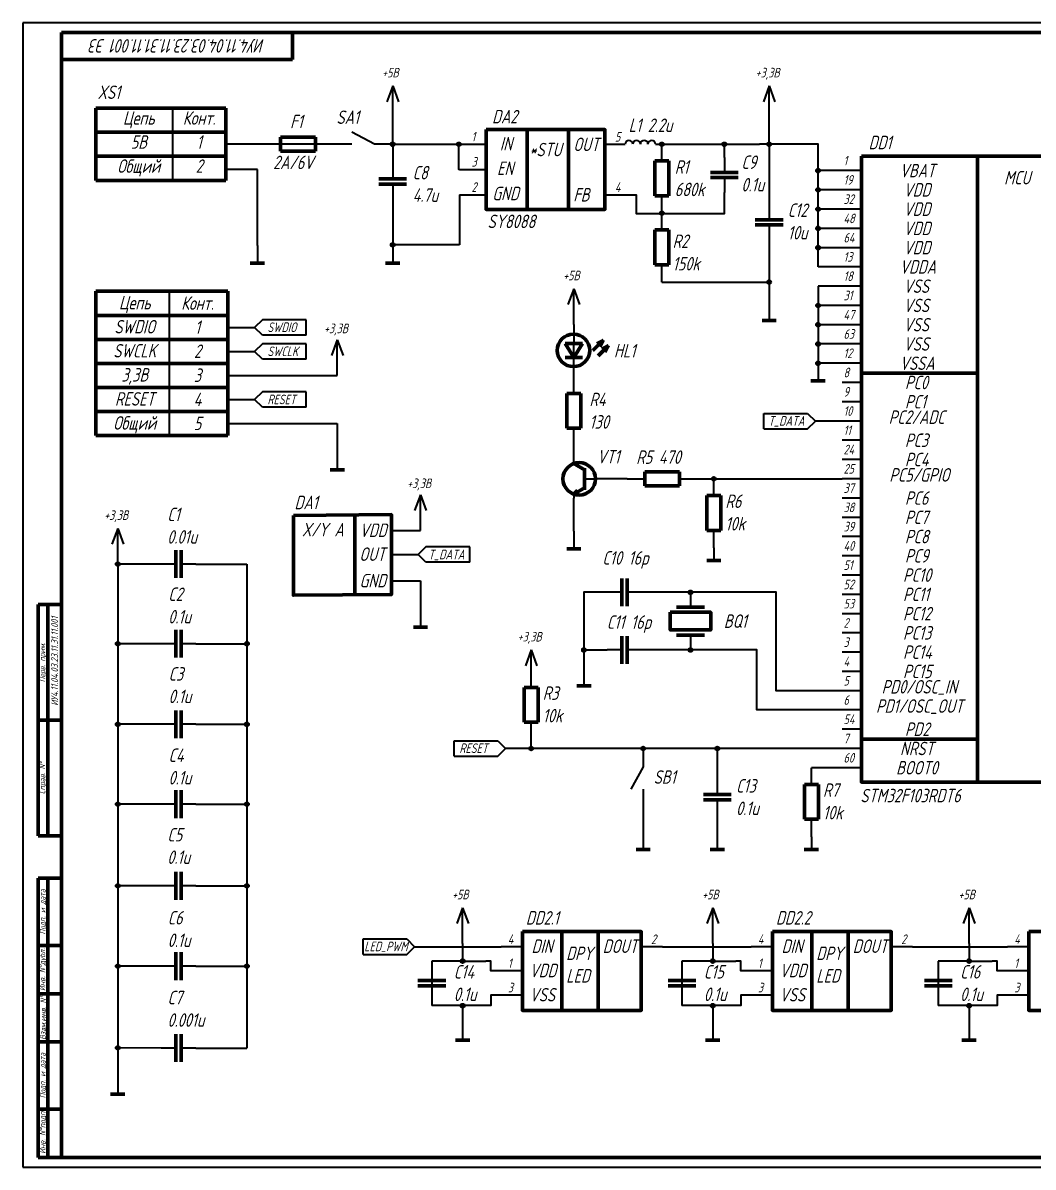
# Model space of a CAD drawing. Header units: millimetres. Extents: x -57 to 784, y 6 to 600.
# Drawn here: x -57 to 468, y 6 to 600 of the extents above; entities that cross this region are included whole.
import ezdxf

# ---------------------------------------------------------------- set-up
doc = ezdxf.new("R2010")
doc.units = ezdxf.units.MM
doc.layers.get('0').update_dxf_attribs({"lineweight": 35})
doc.layers.add('Format', color=7, linetype='Continuous', lineweight=70)
doc.layers.add('Tonk', color=7, linetype='Continuous', lineweight=35)
doc.styles.get("Standard").update_dxf_attribs({"font": '', "width": 0.8, "oblique": 15})
doc.styles.get('Standard').set_extended_font_data('GOST type B')
pattern_1 = [(0, (-50.5334, 0.5446), (0, 6.985), [5.08, -1.905]), (90, (-50.5334, 0.5446), (-6.985, 4e-16), [5.08, -1.905])]

msp = doc.modelspace()

# ---------------------------------------------------------------- hatches: boundary and pattern name
h = msp.add_hatch(color=256)
h.dxf.hatch_style = 1
h.paths.add_polyline_path([(134.17, 536.62), (135.17, 536.62), (136.17, 536.62, 1)])
h.paths.add_polyline_path([(135.17, 536.62), (134.17, 536.62, 0.414214), (135.17, 535.62)])
h.paths.add_polyline_path([(136.17, 536.62), (135.17, 536.62), (135.17, 535.62, 0.414214)])
h = msp.add_hatch(color=256)
h.dxf.hatch_style = 1
h.paths.add_polyline_path([(168.54, 536.62), (169.54, 536.62), (170.54, 536.62, 1)])
h.paths.add_polyline_path([(169.54, 536.62), (168.54, 536.62, 0.414214), (169.54, 535.62)])
h.paths.add_polyline_path([(170.54, 536.62), (169.54, 536.62), (169.54, 535.62, 0.414214)])
h = msp.add_hatch(color=256)
h.dxf.hatch_style = 1
h.paths.add_polyline_path([(273.91, 536.62), (274.91, 536.62), (275.91, 536.62, 1)])
h.paths.add_polyline_path([(274.91, 536.62), (273.91, 536.62, 0.414214), (274.91, 535.62)])
h.paths.add_polyline_path([(275.91, 536.62), (274.91, 536.62), (274.91, 535.62, 0.414214)])
h = msp.add_hatch(color=256)
h.dxf.hatch_style = 1
h.paths.add_polyline_path([(306.33, 536.62), (307.33, 536.62), (308.33, 536.62, 1)])
h.paths.add_polyline_path([(307.33, 536.62), (306.33, 536.62, 0.414214), (307.33, 535.62)])
h.paths.add_polyline_path([(308.33, 536.62), (307.33, 536.62), (307.33, 535.62, 0.414214)])
h = msp.add_hatch(color=256)
h.dxf.hatch_style = 1
h.paths.add_polyline_path([(329.57, 536.62), (330.57, 536.62), (331.57, 536.62, 1)])
h.paths.add_polyline_path([(330.57, 536.62), (329.57, 536.62, 0.414214), (330.57, 535.62)])
h.paths.add_polyline_path([(331.57, 536.62), (330.57, 536.62), (330.57, 535.62, 0.414214)])
h = msp.add_hatch(color=256)
h.dxf.hatch_style = 1
h.paths.add_polyline_path([(354.96, 522.94, 0.414214), (355.96, 521.94), (355.96, 523.94, 0.414214)])
h.paths.add_polyline_path([(356.96, 522.94, 0.414214), (355.96, 523.94), (355.96, 522.94)])
h.paths.add_polyline_path([(355.96, 521.94, 0.414214), (356.96, 522.94), (355.96, 522.94)])
h = msp.add_hatch()
h.set_pattern_fill('ANGLE', color=256)
h.set_pattern_definition([(0, (-209.8256, 14.222), (0, 6.985), [5.08, -1.905]), (90, (-209.8256, 14.222), (-6.985, 4e-16), [5.08, -1.905])])
h.paths.add_polyline_path([(163.19, 521.68, 0.414214), (162.19, 520.68), (163.19, 520.68)])
h.paths.add_polyline_path([(163.19, 521.68), (163.19, 519.68, 0.414214), (164.19, 520.68, 0.414214)])
h.paths.add_polyline_path([(163.19, 520.68), (162.19, 520.68, 0.414214), (163.19, 519.68)])
h = msp.add_hatch()
h.set_pattern_fill('ANGLE', color=256)
h.set_pattern_definition(pattern_1)
h.paths.add_polyline_path([(162.19, 520.68), (164.19, 520.68, 1)])
h.paths.add_polyline_path([(163.19, 520.68), (162.19, 520.68, 0.414214), (163.19, 519.68)])
h.paths.add_polyline_path([(164.19, 520.68), (163.19, 520.68), (163.19, 519.68, 0.414214)])
h = msp.add_hatch()
h.set_pattern_fill('ANGLE', color=256)
h.set_pattern_definition(pattern_1)
h.paths.add_polyline_path([(162.19, 520.68), (164.19, 520.68, 1)])
h.paths.add_polyline_path([(163.19, 520.68), (162.19, 520.68, 0.414214), (163.19, 519.68)])
h.paths.add_polyline_path([(164.19, 520.68), (163.19, 520.68), (163.19, 519.68, 0.414214)])
h = msp.add_hatch(color=256)
h.dxf.hatch_style = 1
h.paths.add_polyline_path([(355.96, 513.94, 0.414214), (354.96, 512.94, 0.414214), (355.96, 511.94)])
h.paths.add_polyline_path([(355.96, 513.94), (355.96, 512.94), (356.96, 512.94, 0.414214)])
h.paths.add_polyline_path([(356.96, 512.94), (355.96, 512.94), (355.96, 511.94, 0.414214)])
h = msp.add_hatch()
h.set_pattern_fill('ANGLE', color=256)
h.set_pattern_definition(pattern_1)
h.paths.add_polyline_path([(322.48, 508, 0.414214), (321.48, 507), (322.48, 507)])
h.paths.add_polyline_path([(322.48, 508), (322.48, 506, 0.414214), (323.48, 507, 0.414214)])
h.paths.add_polyline_path([(322.48, 507), (321.48, 507, 0.414214), (322.48, 506)])
h = msp.add_hatch()
h.set_pattern_fill('ANGLE', color=256)
h.set_pattern_definition(pattern_1)
h.paths.add_polyline_path([(322.48, 508, 0.414214), (321.48, 507), (322.48, 507)])
h.paths.add_polyline_path([(322.48, 508), (322.48, 506, 0.414214), (323.48, 507, 0.414214)])
h.paths.add_polyline_path([(322.48, 507), (321.48, 507, 0.414214), (322.48, 506)])
h = msp.add_hatch(color=256)
h.dxf.hatch_style = 1
h.paths.add_polyline_path([(273.92, 500.85), (274.92, 500.85), (275.92, 500.85, 1)])
h.paths.add_polyline_path([(274.92, 500.85), (273.92, 500.85, 0.414214), (274.92, 499.85)])
h.paths.add_polyline_path([(275.92, 500.85), (274.92, 500.85), (274.92, 499.85, 0.414214)])
h = msp.add_hatch(color=256)
h.dxf.hatch_style = 1
h.paths.add_polyline_path([(355.96, 503.94, 0.414214), (354.96, 502.94, 0.414214), (355.96, 501.94)])
h.paths.add_polyline_path([(355.96, 503.94), (355.96, 502.94), (356.96, 502.94, 0.414214)])
h.paths.add_polyline_path([(356.96, 502.94), (355.96, 502.94), (355.96, 501.94, 0.414214)])
h = msp.add_hatch(color=256)
h.dxf.hatch_style = 1
h.paths.add_polyline_path([(355.96, 493.94, 0.414214), (354.96, 492.94, 0.414214), (355.96, 491.94)])
h.paths.add_polyline_path([(355.96, 493.94), (355.96, 492.94), (356.96, 492.94, 0.414214)])
h.paths.add_polyline_path([(356.96, 492.94), (355.96, 492.94), (355.96, 491.94, 0.414214)])
h = msp.add_hatch(color=256)
h.dxf.hatch_style = 1
h.paths.add_polyline_path([(134.17, 484.39), (135.17, 484.39), (136.17, 484.39, 1)])
h.paths.add_polyline_path([(135.17, 484.39), (134.17, 484.39, 0.414214), (135.17, 483.39)])
h.paths.add_polyline_path([(136.17, 484.39), (135.17, 484.39), (135.17, 483.39, 0.414214)])
h = msp.add_hatch(color=256)
h.dxf.hatch_style = 1
h.paths.add_polyline_path([(355.96, 483.94, 0.414214), (354.96, 482.94, 0.414214), (355.96, 481.94)])
h.paths.add_polyline_path([(355.96, 483.94), (355.96, 482.94), (356.96, 482.94, 0.414214)])
h.paths.add_polyline_path([(356.96, 482.94), (355.96, 482.94), (355.96, 481.94, 0.414214)])
h = msp.add_hatch(color=256)
h.dxf.hatch_style = 1
h.paths.add_polyline_path([(329.57, 465.07), (330.57, 465.07), (331.57, 465.07, 1)])
h.paths.add_polyline_path([(330.57, 465.07), (329.57, 465.07, 0.414214), (330.57, 464.07)])
h.paths.add_polyline_path([(331.57, 465.07), (330.57, 465.07), (330.57, 464.07, 0.414214)])
h = msp.add_hatch(color=256)
h.dxf.hatch_style = 1
h.paths.add_polyline_path([(355.96, 453.94, 0.414214), (354.96, 452.94, 0.414214), (355.96, 451.94)])
h.paths.add_polyline_path([(355.96, 453.94), (355.96, 452.94), (356.96, 452.94, 0.414214)])
h.paths.add_polyline_path([(356.96, 452.94), (355.96, 452.94), (355.96, 451.94, 0.414214)])
h = msp.add_hatch(color=256)
h.dxf.hatch_style = 1
h.paths.add_polyline_path([(355.96, 443.94, 0.414214), (354.96, 442.94, 0.414214), (355.96, 441.94)])
h.paths.add_polyline_path([(355.96, 443.94), (355.96, 442.94), (356.96, 442.94, 0.414214)])
h.paths.add_polyline_path([(356.96, 442.94), (355.96, 442.94), (355.96, 441.94, 0.414214)])
h = msp.add_hatch(color=256)
h.dxf.hatch_style = 1
h.paths.add_polyline_path([(355.96, 433.94, 0.414214), (354.96, 432.94, 0.414214), (355.96, 431.94)])
h.paths.add_polyline_path([(355.96, 433.94), (355.96, 432.94), (356.96, 432.94, 0.414214)])
h.paths.add_polyline_path([(356.96, 432.94), (355.96, 432.94), (355.96, 431.94, 0.414214)])
h = msp.add_hatch(color=256)
h.dxf.hatch_style = 1
h.paths.add_polyline_path([(355.96, 423.94, 0.414214), (354.96, 422.94, 0.414214), (355.96, 421.94)])
h.paths.add_polyline_path([(355.96, 423.94), (355.96, 422.94), (356.96, 422.94, 0.414214)])
h.paths.add_polyline_path([(356.96, 422.94), (355.96, 422.94), (355.96, 421.94, 0.414214)])
h = msp.add_hatch(color=256)
h.dxf.hatch_style = 1
h.paths.add_polyline_path([(300.82, 362.94), (301.82, 362.94), (302.82, 362.94, 1)])
h.paths.add_polyline_path([(301.82, 362.94), (300.82, 362.94, 0.414214), (301.82, 361.94)])
h.paths.add_polyline_path([(302.82, 362.94), (301.82, 362.94), (301.82, 361.94, 0.414214)])
h = msp.add_hatch(color=256)
h.dxf.hatch_style = 1
h.paths.add_polyline_path([(-6.52, 318.7, 0.414214), (-7.52, 319.7, 0.414214), (-8.52, 318.7)])
h.paths.add_polyline_path([(-6.52, 318.7), (-7.52, 318.7), (-7.52, 317.7, 0.414214)])
h.paths.add_polyline_path([(-7.52, 317.7), (-7.52, 318.7), (-8.52, 318.7, 0.414214)])
h = msp.add_hatch()
h.set_pattern_fill('ANGLE', color=256)
h.set_pattern_definition([(0, (31.8485, -201.041), (0, 6.985), [5.08, -1.905]), (90, (31.8485, -201.041), (-6.985, 4e-16), [5.08, -1.905])])
h.paths.add_polyline_path([(244.57, 319.09), (246.57, 319.09, 1)])
h.paths.add_polyline_path([(245.57, 319.09), (244.57, 319.09, 0.414214), (245.57, 318.09)])
h.paths.add_polyline_path([(246.57, 319.09), (245.57, 319.09), (245.57, 318.09, 0.414214)])
h = msp.add_hatch(color=256)
h.dxf.hatch_style = 1
h.paths.add_polyline_path([(288.76, 304.03), (289.76, 304.03), (290.76, 304.03, 1)])
h.paths.add_polyline_path([(289.76, 304.03), (288.76, 304.03, 0.414214), (289.76, 303.03)])
h.paths.add_polyline_path([(290.76, 304.03), (289.76, 304.03), (289.76, 303.03, 0.414214)])
h = msp.add_hatch(color=256)
h.dxf.hatch_style = 1
h.paths.add_polyline_path([(-6.52, 277.34, 0.414214), (-7.52, 278.34, 0.414214), (-8.52, 277.34)])
h.paths.add_polyline_path([(-6.52, 277.34), (-7.52, 277.34), (-7.52, 276.34, 0.414214)])
h.paths.add_polyline_path([(-7.52, 276.34), (-7.52, 277.34), (-8.52, 277.34, 0.414214)])
h = msp.add_hatch(color=256)
h.dxf.hatch_style = 1
h.paths.add_polyline_path([(60.53, 277.34, 0.414214), (59.53, 278.34, 0.414214), (58.53, 277.34)])
h.paths.add_polyline_path([(60.53, 277.34), (59.53, 277.34), (59.53, 276.34, 0.414214)])
h.paths.add_polyline_path([(59.53, 276.34), (59.53, 277.34), (58.53, 277.34, 0.414214)])
h = msp.add_hatch(color=256)
h.dxf.hatch_style = 1
h.paths.add_polyline_path([(233.45, 274.1), (234.45, 274.1), (235.45, 274.1, 1)])
h.paths.add_polyline_path([(234.45, 274.1), (233.45, 274.1, 0.414214), (234.45, 273.1)])
h.paths.add_polyline_path([(235.45, 274.1), (234.45, 274.1), (234.45, 273.1, 0.414214)])
h = msp.add_hatch(color=256)
h.dxf.hatch_style = 1
h.paths.add_polyline_path([(288.76, 274.1), (289.76, 274.1), (290.76, 274.1, 1)])
h.paths.add_polyline_path([(289.76, 274.1), (288.76, 274.1, 0.414214), (289.76, 273.1)])
h.paths.add_polyline_path([(290.76, 274.1), (289.76, 274.1), (289.76, 273.1, 0.414214)])
h = msp.add_hatch()
h.set_pattern_fill('ANGLE', color=256)
h.set_pattern_definition([(0, (-68.484, -241.0816), (0, 6.985), [5.08, -1.905]), (90, (-68.484, -241.0816), (-6.985, 4e-16), [5.08, -1.905])])
h.paths.add_polyline_path([(304.53, 266.37, 0.414214), (303.53, 265.37), (304.53, 265.37)])
h.paths.add_polyline_path([(304.53, 266.37), (304.53, 264.37, 0.414214), (305.53, 265.37, 0.414214)])
h.paths.add_polyline_path([(304.53, 265.37), (303.53, 265.37, 0.414214), (304.53, 264.37)])
h = msp.add_hatch(color=256)
h.dxf.hatch_style = 1
h.paths.add_polyline_path([(-6.52, 235.51, 0.414214), (-7.52, 236.51, 0.414214), (-8.52, 235.51)])
h.paths.add_polyline_path([(-6.52, 235.51), (-7.52, 235.51), (-7.52, 234.51, 0.414214)])
h.paths.add_polyline_path([(-7.52, 234.51), (-7.52, 235.51), (-8.52, 235.51, 0.414214)])
h = msp.add_hatch(color=256)
h.dxf.hatch_style = 1
h.paths.add_polyline_path([(60.53, 235.51, 0.414214), (59.53, 236.51, 0.414214), (58.53, 235.51)])
h.paths.add_polyline_path([(60.53, 235.51), (59.53, 235.51), (59.53, 234.51, 0.414214)])
h.paths.add_polyline_path([(59.53, 234.51), (59.53, 235.51), (58.53, 235.51, 0.414214)])
h = msp.add_hatch(color=256)
h.dxf.hatch_style = 1
h.paths.add_polyline_path([(206.04, 222.94), (207.04, 222.94), (208.04, 222.94, 1)])
h.paths.add_polyline_path([(207.04, 222.94), (206.04, 222.94, 0.414214), (207.04, 221.94)])
h.paths.add_polyline_path([(208.04, 222.94), (207.04, 222.94), (207.04, 221.94, 0.414214)])
h = msp.add_hatch(color=256)
h.dxf.hatch_style = 1
h.paths.add_polyline_path([(264.19, 222.94), (265.19, 222.94), (266.19, 222.94, 1)])
h.paths.add_polyline_path([(265.19, 222.94), (264.19, 222.94, 0.414214), (265.19, 221.94)])
h.paths.add_polyline_path([(266.19, 222.94), (265.19, 222.94), (265.19, 221.94, 0.414214)])
h = msp.add_hatch(color=256)
h.dxf.hatch_style = 1
h.paths.add_polyline_path([(302.67, 222.94), (303.67, 222.94), (304.67, 222.94, 1)])
h.paths.add_polyline_path([(303.67, 222.94), (302.67, 222.94, 0.414214), (303.67, 221.94)])
h.paths.add_polyline_path([(304.67, 222.94), (303.67, 222.94), (303.67, 221.94, 0.414214)])
h = msp.add_hatch(color=256)
h.dxf.hatch_style = 1
h.paths.add_polyline_path([(-6.52, 194.06, 0.414214), (-7.52, 195.06, 0.414214), (-8.52, 194.06)])
h.paths.add_polyline_path([(-6.52, 194.06), (-7.52, 194.06), (-7.52, 193.06, 0.414214)])
h.paths.add_polyline_path([(-7.52, 193.06), (-7.52, 194.06), (-8.52, 194.06, 0.414214)])
h = msp.add_hatch(color=256)
h.dxf.hatch_style = 1
h.paths.add_polyline_path([(60.53, 194.06, 0.414214), (59.53, 195.06, 0.414214), (58.53, 194.06)])
h.paths.add_polyline_path([(60.53, 194.06), (59.53, 194.06), (59.53, 193.06, 0.414214)])
h.paths.add_polyline_path([(59.53, 193.06), (59.53, 194.06), (58.53, 194.06, 0.414214)])
h = msp.add_hatch(color=256)
h.dxf.hatch_style = 1
h.paths.add_polyline_path([(-6.52, 151.63, 0.414214), (-7.52, 152.63, 0.414214), (-8.52, 151.63)])
h.paths.add_polyline_path([(-6.52, 151.63), (-7.52, 151.63), (-7.52, 150.63, 0.414214)])
h.paths.add_polyline_path([(-7.52, 150.63), (-7.52, 151.63), (-8.52, 151.63, 0.414214)])
h = msp.add_hatch(color=256)
h.dxf.hatch_style = 1
h.paths.add_polyline_path([(60.53, 151.63, 0.414214), (59.53, 152.63, 0.414214), (58.53, 151.63)])
h.paths.add_polyline_path([(60.53, 151.63), (59.53, 151.63), (59.53, 150.63, 0.414214)])
h.paths.add_polyline_path([(59.53, 150.63), (59.53, 151.63), (58.53, 151.63, 0.414214)])
h = msp.add_hatch(color=256)
h.dxf.hatch_style = 1
h.paths.add_polyline_path([(170.49, 112.59), (171.49, 112.59), (172.49, 112.59, 1)])
h.paths.add_polyline_path([(171.49, 112.59), (170.49, 112.59, 0.414214), (171.49, 111.59)])
h.paths.add_polyline_path([(172.49, 112.59), (171.49, 112.59), (171.49, 111.59, 0.414214)])
h = msp.add_hatch(color=256)
h.dxf.hatch_style = 1
h.paths.add_polyline_path([(300.28, 112.59), (301.28, 112.59), (302.28, 112.59, 1)])
h.paths.add_polyline_path([(301.28, 112.59), (300.28, 112.59, 0.414214), (301.28, 111.59)])
h.paths.add_polyline_path([(302.28, 112.59), (301.28, 112.59), (301.28, 111.59, 0.414214)])
h = msp.add_hatch(color=256)
h.dxf.hatch_style = 1
h.paths.add_polyline_path([(433.33, 112.59), (434.33, 112.59), (435.33, 112.59, 1)])
h.paths.add_polyline_path([(434.33, 112.59), (433.33, 112.59, 0.414214), (434.33, 111.59)])
h.paths.add_polyline_path([(435.33, 112.59), (434.33, 112.59), (434.33, 111.59, 0.414214)])
h = msp.add_hatch(color=256)
h.dxf.hatch_style = 1
h.paths.add_polyline_path([(-6.52, 109.93, 0.414214), (-7.52, 110.93, 0.414214), (-8.52, 109.93)])
h.paths.add_polyline_path([(-6.52, 109.93), (-7.52, 109.93), (-7.52, 108.93, 0.414214)])
h.paths.add_polyline_path([(-7.52, 108.93), (-7.52, 109.93), (-8.52, 109.93, 0.414214)])
h = msp.add_hatch(color=256)
h.dxf.hatch_style = 1
h.paths.add_polyline_path([(60.53, 109.93, 0.414214), (59.53, 110.93, 0.414214), (58.53, 109.93)])
h.paths.add_polyline_path([(60.53, 109.93), (59.53, 109.93), (59.53, 108.93, 0.414214)])
h.paths.add_polyline_path([(59.53, 108.93), (59.53, 109.93), (58.53, 109.93, 0.414214)])
h = msp.add_hatch(color=256)
h.dxf.hatch_style = 1
h.paths.add_polyline_path([(170.49, 89.46), (171.49, 89.46), (172.49, 89.46, 1)])
h.paths.add_polyline_path([(171.49, 89.46), (170.49, 89.46, 0.414214), (171.49, 88.46)])
h.paths.add_polyline_path([(172.49, 89.46), (171.49, 89.46), (171.49, 88.46, 0.414214)])
h = msp.add_hatch(color=256)
h.dxf.hatch_style = 1
h.paths.add_polyline_path([(300.28, 89.46), (301.28, 89.46), (302.28, 89.46, 1)])
h.paths.add_polyline_path([(301.28, 89.46), (300.28, 89.46, 0.414214), (301.28, 88.46)])
h.paths.add_polyline_path([(302.28, 89.46), (301.28, 89.46), (301.28, 88.46, 0.414214)])
h = msp.add_hatch(color=256)
h.dxf.hatch_style = 1
h.paths.add_polyline_path([(433.33, 89.46), (434.33, 89.46), (435.33, 89.46, 1)])
h.paths.add_polyline_path([(434.33, 89.46), (433.33, 89.46, 0.414214), (434.33, 88.46)])
h.paths.add_polyline_path([(435.33, 89.46), (434.33, 89.46), (434.33, 88.46, 0.414214)])
h = msp.add_hatch(color=256)
h.dxf.hatch_style = 1
h.paths.add_polyline_path([(-6.52, 67.53, 0.414214), (-7.52, 68.53, 0.414214), (-8.52, 67.53)])
h.paths.add_polyline_path([(-6.52, 67.53), (-7.52, 67.53), (-7.52, 66.53, 0.414214)])
h.paths.add_polyline_path([(-7.52, 66.53), (-7.52, 67.53), (-8.52, 67.53, 0.414214)])

# ---------------------------------------------------------------- linework, layer by layer
for p, q in [((135.17, 566.92), (132.17, 558.71)), ((135.17, 536.62), (135.17, 566.92)), ((135.17, 566.92), (138.17, 558.71)), ((330.57, 566.92), (327.57, 558.71)), ((330.57, 536.62), (330.57, 566.92)), ((330.57, 566.92), (333.57, 558.71)), ((20.91, 555.35), (20.91, 517.89)), ((125.66, 536.62), (114.04, 542.96)), ((114.04, 536.62), (48.54, 536.62)), ((135.17, 536.62), (125.66, 536.62)), ((135.17, 536.62), (183.63, 536.62)), ((135.17, 536.62), (135.17, 518.62)), ((245.34, 536.62), (255.82, 536.62)), ((330.57, 536.62), (330.57, 497.48)), ((307.33, 529.73), (307.33, 522.05)), ((64.93, 523.56), (48.54, 523.56)), ((64.93, 484.15), (64.93, 523.56)), ((169.85, 523.54), (183.63, 523.54)), ((355.96, 472.94), (355.96, 522.94)), ((378.44, 522.94), (355.96, 522.94)), ((378.44, 522.94), (368.44, 522.94)), ((307.33, 519.34), (307.33, 511.66)), ((135.17, 515.91), (135.17, 508.24)), ((378.44, 512.94), (355.96, 512.94)), ((378.44, 512.94), (368.44, 512.94)), ((135.17, 508.24), (135.17, 484.15)), ((169.85, 510.45), (183.63, 510.45)), ((245.34, 510.45), (257.56, 510.45)), ((378.44, 502.94), (355.96, 502.94)), ((378.44, 502.94), (368.44, 502.94)), ((330.57, 494.77), (330.57, 487.09)), ((330.57, 487.09), (330.57, 454.32)), ((378.44, 492.94), (355.96, 492.94)), ((378.44, 492.94), (368.44, 492.94)), ((378.44, 482.94), (355.96, 482.94)), ((378.44, 482.94), (368.44, 482.94)), ((378.44, 472.94), (355.96, 472.94)), ((378.44, 472.94), (368.44, 472.94)), ((19.16, 460.29), (19.16, 385.36)), ((229.17, 461.62), (226.17, 453.42)), ((229.17, 443.08), (229.17, 461.62)), ((229.17, 461.62), (232.16, 453.42)), ((378.44, 462.94), (355.96, 462.94)), ((378.44, 462.94), (368.44, 462.94)), ((378.44, 452.94), (355.96, 452.94)), ((378.44, 452.94), (368.44, 452.94)), ((67.53, 445.56), (63.53, 441.56)), ((90.26, 445.56), (67.53, 445.56)), ((90.26, 437.56), (90.26, 445.56)), ((49.65, 441.56), (63.53, 441.56)), ((67.53, 437.56), (63.53, 441.56)), ((229.17, 443.08), (229.17, 433.15)), ((378.44, 442.94), (355.96, 442.94)), ((378.44, 442.94), (368.44, 442.94)), ((90.26, 437.56), (67.53, 437.56)), ((106.44, 435.12), (103.44, 426.91)), ((106.44, 416.58), (106.44, 435.12)), ((106.44, 435.12), (109.44, 426.91)), ((49.65, 429.07), (63.53, 429.07)), ((67.53, 433.07), (63.53, 429.07)), ((67.53, 425.07), (63.53, 429.07)), ((90.26, 433.07), (67.53, 433.07)), ((90.26, 425.07), (90.26, 433.07)), ((229.17, 425.92), (229.17, 433.15)), ((378.44, 432.94), (355.96, 432.94)), ((378.44, 432.94), (368.44, 432.94)), ((90.26, 425.07), (67.53, 425.07)), ((229.17, 415.98), (229.17, 425.92)), ((378.44, 422.94), (355.96, 422.94)), ((378.44, 422.94), (368.44, 422.94)), ((49.65, 416.58), (106.44, 416.58)), ((378.44, 412.94), (368.44, 412.94)), ((49.65, 404.09), (63.53, 404.09)), ((67.53, 408.09), (63.53, 404.09)), ((67.53, 400.09), (63.53, 404.09)), ((90.26, 408.09), (67.53, 408.09)), ((90.26, 400.09), (90.26, 408.09)), ((90.26, 400.09), (67.53, 400.09)), ((378.44, 402.94), (368.44, 402.94)), ((327.83, 388.94), (327.83, 396.94)), ((327.83, 396.94), (350.56, 396.94)), ((350.56, 396.94), (354.56, 392.94)), ((350.56, 388.94), (354.56, 392.94)), ((368.44, 392.94), (354.56, 392.94)), ((378.44, 392.94), (368.44, 392.94)), ((49.65, 391.6), (106.44, 391.6)), ((327.83, 388.94), (350.56, 388.94)), ((229.17, 370.89), (229.17, 380.21)), ((378.44, 382.94), (368.44, 382.94)), ((378.44, 372.94), (368.44, 372.94)), ((234.8, 362.94), (240.42, 362.94)), ((256.93, 362.94), (240.42, 362.94)), ((378.44, 362.94), (368.44, 362.94)), ((149.58, 354.7), (146.58, 346.49)), ((149.58, 336.16), (149.58, 354.7)), ((149.58, 354.7), (152.57, 346.49)), ((229.17, 354.98), (229.17, 352.93)), ((229.17, 335.7), (229.17, 352.93)), ((378.44, 352.94), (368.44, 352.94)), ((378.44, 342.94), (368.44, 342.94)), ((-7.52, 337.24), (-10.52, 329.03)), ((-7.52, 318.7), (-7.52, 337.24)), ((-7.52, 337.24), (-4.53, 329.03)), ((134.55, 336.16), (149.58, 336.16)), ((378.44, 332.94), (368.44, 332.94)), ((152.43, 327.6), (148.43, 323.6)), ((175.16, 327.6), (152.43, 327.6)), ((175.16, 319.6), (175.16, 327.6)), ((134.55, 323.6), (148.43, 323.6)), ((152.43, 319.6), (148.43, 323.6)), ((378.44, 322.94), (368.44, 322.94)), ((14.99, 318.7), (-7.52, 318.7)), ((-7.52, 318.7), (-7.52, 67.53)), ((22.67, 318.7), (14.99, 318.7)), ((33.06, 318.7), (25.38, 318.7)), ((33.06, 318.7), (59.53, 318.7)), ((59.53, 318.7), (59.53, 67.47)), ((175.16, 319.6), (152.43, 319.6)), ((134.55, 310.06), (149.58, 310.06)), ((378.44, 312.94), (368.44, 312.94)), ((254.16, 304.03), (246.48, 304.03)), ((264.55, 304.03), (256.87, 304.03)), ((289.76, 304.03), (289.76, 296.35)), ((378.44, 302.94), (368.44, 302.94)), ((378.44, 292.94), (368.44, 292.94)), ((289.76, 281.78), (289.76, 274.1)), ((378.44, 282.94), (368.44, 282.94)), ((14.99, 277.34), (-7.52, 277.34)), ((22.67, 277.34), (14.99, 277.34)), ((33.06, 277.34), (25.38, 277.34)), ((33.06, 277.34), (59.53, 277.34)), ((207.04, 274.12), (204.04, 265.92)), ((207.04, 258.98), (207.04, 274.12)), ((207.04, 274.12), (210.03, 265.92)), ((254.16, 274.1), (246.48, 274.1)), ((264.55, 274.1), (256.87, 274.1)), ((378.44, 272.94), (368.44, 272.94)), ((378.44, 262.94), (368.44, 262.94)), ((378.44, 252.94), (368.44, 252.94)), ((378.44, 242.94), (368.44, 242.94)), ((14.99, 235.51), (-7.52, 235.51)), ((22.67, 235.51), (14.99, 235.51)), ((33.06, 235.51), (25.38, 235.51)), ((33.06, 235.51), (59.53, 235.51)), ((378.44, 232.94), (368.44, 232.94)), ((167.08, 218.94), (167.08, 226.94)), ((167.08, 226.94), (189.81, 226.94)), ((189.81, 226.94), (193.81, 222.94)), ((189.81, 218.94), (193.81, 222.94)), ((349.8, 222.94), (193.81, 222.94)), ((265.19, 222.94), (265.19, 213.44)), ((303.67, 222.94), (303.67, 206.69)), ((368.44, 222.94), (349.8, 222.94)), ((378.44, 222.94), (368.44, 222.94)), ((167.08, 218.94), (189.81, 218.94)), ((265.19, 213.44), (258.85, 201.82)), ((368.44, 212.94), (352.49, 212.97)), ((378.44, 212.94), (368.44, 212.94)), ((303.67, 206.69), (303.67, 199.01)), ((265.19, 201.82), (265.19, 187.78)), ((303.67, 196.3), (303.67, 188.63)), ((14.99, 194.06), (-7.52, 194.06)), ((22.67, 194.06), (14.99, 194.06)), ((33.06, 194.06), (25.38, 194.06)), ((33.06, 194.06), (59.53, 194.06)), ((303.67, 188.63), (303.67, 177.17)), ((14.99, 151.63), (-7.52, 151.63)), ((22.67, 151.63), (14.99, 151.63)), ((33.06, 151.63), (25.38, 151.63)), ((33.06, 151.63), (59.53, 151.63)), ((171.49, 140.27), (168.49, 132.06)), ((171.49, 121.73), (171.49, 140.27)), ((171.49, 140.27), (174.48, 132.06)), ((301.28, 140.27), (298.28, 132.06)), ((301.28, 121.73), (301.28, 140.27)), ((301.28, 140.27), (304.28, 132.06)), ((434.33, 140.27), (431.33, 132.06)), ((434.33, 121.73), (434.33, 140.27)), ((434.33, 140.27), (437.33, 132.06)), ((119.81, 116.06), (119.81, 124.06)), ((119.81, 124.06), (142.54, 124.06)), ((142.54, 124.06), (146.54, 120.06)), ((142.54, 116.06), (146.54, 120.06)), ((146.54, 120.06), (191.47, 120.06)), ((202.47, 120.06), (191.47, 120.06)), ((275.15, 120.06), (264.15, 120.06)), ((332.27, 120.06), (321.26, 120.06)), ((404.95, 120.06), (393.94, 120.06)), ((465.31, 120.06), (454.31, 120.06)), ((119.81, 116.06), (142.54, 116.06)), ((14.99, 109.93), (-7.52, 109.93)), ((22.67, 109.93), (14.99, 109.93)), ((33.06, 109.93), (25.38, 109.93)), ((33.06, 109.93), (59.53, 109.93)), ((155.54, 112.59), (155.54, 102.52)), ((202.47, 107.47), (191.47, 107.47)), ((285.34, 112.59), (285.34, 102.52)), ((332.27, 107.47), (321.26, 107.47)), ((418.38, 112.59), (418.38, 102.52)), ((465.31, 107.47), (454.31, 107.47)), ((155.54, 99.81), (155.54, 89.46)), ((285.34, 99.81), (285.34, 89.46)), ((418.38, 99.81), (418.38, 89.46)), ((202.47, 94.87), (191.47, 94.87)), ((332.27, 94.87), (321.26, 94.87)), ((465.31, 94.87), (454.31, 94.87)), ((-7.52, 67.53), (-7.56, 52.71)), ((22.67, 67.47), (14.99, 67.47)), ((33.06, 67.47), (25.38, 67.47)), ((33.06, 67.47), (59.53, 67.47))]:
    msp.add_line(p, q)
at = {"lineweight": 70}
for p, q in [((-18.86, 555.35), (48.54, 555.35)), ((-18.86, 555.35), (-18.86, 517.89)), ((48.54, 555.35), (48.54, 517.89)), ((-18.86, 542.87), (48.54, 542.87)), ((-18.86, 530.38), (48.54, 530.38)), ((-18.86, 517.89), (48.54, 517.89)), ((61.26, 474.98), (68.6, 474.98)), ((131.5, 474.98), (138.84, 474.98)), ((49.65, 460.29), (-18.86, 460.29)), ((-18.86, 460.29), (-18.86, 385.36)), ((49.65, 460.29), (49.65, 385.36)), ((49.65, 447.8), (-18.86, 447.8)), ((326.9, 445.15), (334.24, 445.15)), ((49.65, 435.31), (-18.86, 435.31)), ((49.65, 422.82), (-18.86, 422.82)), ((49.65, 422.82), (-18.86, 422.82)), ((49.65, 410.34), (-18.86, 410.34)), ((49.65, 410.34), (-18.86, 410.34)), ((352.29, 413.77), (359.63, 413.77)), ((49.65, 397.85), (-18.86, 397.85)), ((49.65, 385.36), (-18.86, 385.36)), ((110.11, 367.54), (102.77, 367.54)), ((225.5, 326.52), (232.85, 326.52)), ((298.16, 320.52), (305.5, 320.52)), ((153.25, 286), (145.91, 286)), ((230.77, 255.41), (238.12, 255.41)), ((261.51, 170.54), (268.86, 170.54)), ((300, 170.53), (307.34, 170.53)), ((348.83, 170.53), (356.17, 170.53)), ((167.81, 71.5), (175.16, 71.5)), ((297.61, 71.5), (304.95, 71.5)), ((430.66, 71.5), (438, 71.5)), ((-11.23, 43.53), (-3.89, 43.53))]:
    msp.add_line(p, q, dxfattribs=at)
at = {"lineweight": 35}
for p, q in [((274.92, 527.95), (274.91, 536.62)), ((274.92, 500.85), (274.92, 509.88)), ((274.93, 492.18), (274.92, 500.85)), ((64.93, 484.15), (64.93, 474.98)), ((135.17, 484.15), (135.17, 474.98)), ((274.93, 465.07), (274.93, 474.11)), ((355.96, 462.94), (355.96, 413.77)), ((330.57, 454.32), (330.57, 445.15)), ((229.17, 407.31), (229.17, 415.98)), ((106.44, 391.6), (106.44, 367.54)), ((229.17, 380.21), (229.17, 389.24)), ((256.93, 362.94), (265.97, 362.94)), ((284.03, 362.94), (368.44, 362.94)), ((301.83, 354.27), (301.82, 362.94)), ((229.17, 335.7), (229.17, 326.52)), ((301.83, 327.17), (301.83, 336.2)), ((301.83, 327.17), (301.83, 320.52)), ((149.58, 310.06), (149.58, 286)), ((207.04, 254.64), (207.03, 263.31)), ((234.45, 262.05), (234.45, 255.41)), ((207.04, 222.94), (207.04, 236.57)), ((352.5, 204.27), (352.49, 212.94)), ((352.5, 177.17), (352.5, 186.2)), ((265.19, 177.18), (265.19, 170.54)), ((303.67, 177.17), (303.67, 170.53)), ((352.5, 177.17), (352.5, 170.53)), ((171.49, 80.68), (171.49, 71.5)), ((301.28, 80.68), (301.28, 71.5)), ((434.33, 80.68), (434.33, 71.5)), ((-7.56, 52.71), (-7.56, 43.53))]:
    msp.add_line(p, q, dxfattribs=at)
for points in [[(171.49, 121.73), (171.49, 112.59), (183.52, 112.59)], [(301.28, 121.73), (301.28, 112.59), (313.32, 112.59)], [(434.33, 121.73), (434.33, 112.59), (446.36, 112.59)], [(183.52, 89.46), (171.49, 89.46), (171.49, 71.89)], [(313.32, 89.46), (301.28, 89.46), (301.28, 71.89)], [(446.36, 89.46), (434.33, 89.46), (434.33, 71.89)]]:
    msp.add_lwpolyline(points)
for centre in [(135.17, 536.62), (169.54, 536.62), (274.91, 536.62), (307.33, 536.62), (330.57, 536.62), (355.96, 522.94), (355.96, 512.94), (274.92, 500.85), (355.96, 502.94), (355.96, 492.94), (135.17, 484.39), (355.96, 482.94), (330.57, 465.07), (355.96, 452.94), (355.96, 442.94), (355.96, 432.94), (355.96, 422.94), (301.82, 362.94), (-7.52, 318.7), (289.76, 304.03), (-7.52, 277.34), (59.53, 277.34), (234.45, 274.1), (289.76, 274.1), (-7.52, 235.51), (59.53, 235.51), (207.04, 222.94), (265.19, 222.94), (303.67, 222.94), (-7.52, 194.06), (59.53, 194.06), (-7.52, 151.63), (59.53, 151.63), (171.49, 112.59), (301.28, 112.59), (434.33, 112.59), (-7.52, 109.93), (59.53, 109.93), (171.49, 89.46), (301.28, 89.46), (434.33, 89.46), (-7.52, 67.53)]:
    msp.add_circle(centre, 1)
at = {"layer": 'Format', "lineweight": 35}
for p, q in [((784.23, 599.64), (-56.77, 599.64)), ((-56.77, 599.64), (-56.77, 5.64)), ((-56.77, 5.64), (784.23, 5.64))]:
    msp.add_line(p, q, dxfattribs=at)
at = {"layer": 'Format'}
for p, q in [((-36.77, 594.64), (-36.77, 594.64)), ((83.23, 580.64), (83.23, 594.64)), ((204.94, 544.29), (204.94, 502.78)), ((226.49, 544.29), (226.49, 502.78)), ((95.09, 540.24), (77.03, 540.24)), ((77.03, 540.24), (77.03, 533.01)), ((95.09, 540.24), (95.09, 533.01)), ((77.03, 533.01), (95.09, 533.01)), ((438.67, 530.53), (438.67, 205.5)), ((271.31, 527.95), (271.31, 509.88)), ((271.31, 527.95), (278.53, 527.95)), ((278.53, 509.88), (278.53, 527.95)), ((142.4, 518.62), (127.94, 518.62)), ((314.56, 522.05), (300.1, 522.05)), ((314.56, 519.34), (300.1, 519.34)), ((142.4, 515.91), (127.94, 515.91)), ((271.31, 509.88), (278.53, 509.88)), ((337.8, 497.48), (323.34, 497.48)), ((337.8, 494.77), (323.34, 494.77)), ((271.31, 492.18), (271.31, 474.11)), ((271.31, 492.18), (278.54, 492.18)), ((278.54, 474.11), (278.54, 492.18)), ((271.31, 474.11), (278.54, 474.11)), ((239.1, 429.53), (244.52, 434.95)), ((241.06, 433.22), (244.52, 434.95)), ((242.79, 431.49), (244.52, 434.95)), ((233.68, 433.15), (224.65, 433.15)), ((224.65, 433.15), (229.17, 425.92)), ((233.68, 433.15), (229.17, 425.92)), ((241.81, 426.82), (247.23, 432.24)), ((243.77, 430.51), (247.23, 432.24)), ((245.5, 428.78), (247.23, 432.24)), ((233.68, 425.92), (224.65, 425.92)), ((378.44, 417.87), (438.67, 417.87)), ((225.56, 407.31), (225.56, 389.24)), ((225.56, 407.31), (232.79, 407.31)), ((232.79, 389.24), (232.79, 407.31)), ((225.56, 389.24), (232.79, 389.24)), ((229.17, 370.89), (234.8, 367.65)), ((234.8, 362.94), (234.8, 368.56)), ((234.8, 357.31), (234.8, 362.94)), ((284.03, 366.55), (265.97, 366.55)), ((265.97, 366.55), (265.97, 359.32)), ((284.03, 366.55), (284.03, 359.32)), ((229.17, 354.98), (234.8, 358.23)), ((229.17, 354.98), (231.16, 356.97)), ((265.97, 359.32), (284.03, 359.32)), ((229.17, 354.98), (231.89, 355.71)), ((298.21, 354.27), (298.21, 336.2)), ((298.21, 354.27), (305.44, 354.27)), ((305.44, 336.2), (305.44, 354.27)), ((115.55, 344.26), (115.55, 302.75)), ((298.21, 336.2), (305.44, 336.2)), ((22.67, 311.47), (22.67, 325.92)), ((25.38, 311.47), (25.38, 325.92)), ((254.16, 296.81), (254.16, 311.26)), ((256.87, 296.81), (256.87, 311.26)), ((296.99, 296.35), (282.53, 296.35)), ((22.67, 270.12), (22.67, 284.57)), ((25.38, 270.12), (25.38, 284.57)), ((254.16, 266.88), (254.16, 281.33)), ((256.87, 266.88), (256.87, 281.33)), ((296.99, 281.78), (282.53, 281.78)), ((203.43, 254.64), (203.43, 236.57)), ((203.43, 254.64), (210.65, 254.64)), ((210.65, 236.57), (210.65, 254.64)), ((22.67, 228.28), (22.67, 242.73)), ((25.38, 228.28), (25.38, 242.73)), ((203.43, 236.57), (210.65, 236.57)), ((378.44, 227.87), (438.67, 227.87)), ((348.88, 204.27), (348.88, 186.2)), ((348.88, 204.27), (356.11, 204.27)), ((356.11, 186.2), (356.11, 204.27)), ((22.67, 186.83), (22.67, 201.29)), ((25.38, 186.83), (25.38, 201.29)), ((310.9, 199.01), (296.44, 199.01)), ((310.9, 196.3), (296.44, 196.3)), ((348.88, 186.2), (356.11, 186.2)), ((22.67, 144.4), (22.67, 158.86)), ((25.38, 144.4), (25.38, 158.86)), ((223.01, 127.94), (223.01, 87)), ((241.84, 127.94), (241.84, 87)), ((352.81, 127.94), (352.81, 87)), ((371.63, 127.94), (371.63, 87)), ((22.67, 102.7), (22.67, 117.15)), ((25.38, 102.7), (25.38, 117.15)), ((162.77, 102.52), (148.31, 102.52)), ((292.56, 102.52), (278.11, 102.52)), ((425.61, 102.52), (411.16, 102.52)), ((162.77, 99.81), (148.31, 99.81)), ((292.56, 99.81), (278.11, 99.81)), ((425.61, 99.81), (411.16, 99.81)), ((22.67, 60.25), (22.67, 74.7)), ((25.38, 60.25), (25.38, 74.7)), ((-43.77, 10.64), (-48.77, 10.64))]:
    msp.add_line(p, q, dxfattribs=at)
at = {"layer": 'Format', "lineweight": 70}
for p, q in [((-36.77, 594.64), (-36.77, 10.64)), ((-36.77, 594.64), (779.23, 594.64)), ((-36.77, 580.64), (83.23, 580.64)), ((-48.77, 297.64), (-48.77, 177.64)), ((-43.77, 297.64), (-48.77, 297.64)), ((-43.77, 297.64), (-36.77, 297.64)), ((-43.77, 177.64), (-43.77, 297.64)), ((-36.77, 237.64), (-48.77, 237.64)), ((-48.77, 177.64), (-43.77, 177.64)), ((-36.77, 177.64), (-43.77, 177.64)), ((-48.77, 10.64), (-48.77, 155.64)), ((-48.77, 155.64), (-43.77, 155.64)), ((-43.77, 155.64), (-43.77, 10.64)), ((-43.77, 155.64), (-36.77, 155.64)), ((-48.77, 120.64), (-36.77, 120.64)), ((-48.77, 95.64), (-36.77, 95.64)), ((-48.77, 70.64), (-36.77, 70.64)), ((-48.77, 35.64), (-36.77, 35.64)), ((-43.77, 10.64), (779.23, 10.64))]:
    msp.add_line(p, q, dxfattribs=at)
at = {"layer": 'Format'}
for points in [[(183.63, 544.29), (245.34, 544.29), (245.34, 502.78), (183.63, 502.78)], [(378.44, 530.53), (548.1, 530.53), (548.1, 205.5), (378.44, 205.5)], [(83.69, 343.97), (134.55, 344.36), (134.55, 302.85), (83.69, 302.47)], [(279.23, 293.66), (300.29, 293.66), (300.29, 284.47), (279.23, 284.47)], [(202.47, 127.94), (264.15, 127.94), (264.15, 87), (202.47, 87)], [(332.27, 127.94), (393.94, 127.94), (393.94, 87), (332.27, 87)], [(465.31, 127.94), (526.99, 127.94), (526.99, 87), (465.31, 87)]]:
    msp.add_lwpolyline(points, close=True, dxfattribs=at)
for centre in [(229.02, 429.64), (231.99, 362.94)]:
    msp.add_circle(centre, 8.44, dxfattribs=at)
at = {"layer": 'Tonk'}
for p, q in [((307.33, 529.73), (307.33, 536.62)), ((169.85, 510.45), (169.85, 484.39)), ((289.76, 304.03), (264.55, 304.03)), ((234.45, 274.1), (234.45, 262.05)), ((289.76, 274.1), (264.55, 274.1)), ((265.19, 187.78), (265.19, 177.18)), ((275.15, 120.06), (321.26, 120.06)), ((404.95, 120.06), (454.31, 120.06)), ((171.49, 112.59), (155.54, 112.59)), ((301.28, 112.59), (285.34, 112.59)), ((434.33, 112.59), (418.38, 112.59)), ((155.54, 102.52), (155.54, 99.81)), ((285.34, 102.52), (285.34, 99.81)), ((418.38, 102.52), (418.38, 99.81)), ((171.49, 89.46), (155.54, 89.46)), ((301.28, 89.46), (285.34, 89.46)), ((434.33, 89.46), (418.38, 89.46)), ((14.99, 67.47), (-7.52, 67.53))]:
    msp.add_line(p, q, dxfattribs=at)
for points in [[(169.85, 523.54), (169.54, 523.54), (169.54, 536.62)], [(271.65, 536.62), (325.64, 536.62)], [(355.96, 522.94), (355.96, 536.62), (325.64, 536.62)], [(257.56, 510.45), (261.51, 510.45), (261.51, 500.62), (274.92, 500.62), (307.33, 500.62), (307.33, 511.66)], [(169.85, 484.39), (135.17, 484.39)], [(274.93, 465.07), (330.57, 465.07)], [(246.48, 304.03), (234.45, 304.03), (234.45, 274.1), (246.48, 274.1)], [(368.44, 252.94), (334.18, 252.94), (334.18, 304.03), (289.76, 304.03)], [(368.44, 242.94), (324.18, 242.94), (324.18, 274.1), (289.76, 274.1)], [(191.47, 107.47), (186.11, 107.47), (186.11, 112.59), (183.52, 112.59)], [(321.26, 107.47), (315.91, 107.47), (315.91, 112.59), (313.32, 112.59)], [(454.31, 107.47), (448.96, 107.47), (448.96, 112.59), (446.36, 112.59)], [(191.47, 94.87), (186.11, 94.87), (186.11, 89.46), (183.52, 89.46)], [(321.26, 94.87), (315.91, 94.87), (315.91, 89.46), (313.32, 89.46)], [(454.31, 94.87), (448.96, 94.87), (448.96, 89.46), (446.36, 89.46)]]:
    msp.add_lwpolyline(points, dxfattribs=at)
for centre in [(257.8, 536.62), (261.75, 536.62), (265.71, 536.62), (269.67, 536.62)]:
    msp.add_arc(centre, 1.98, 0, 180, dxfattribs=at)

# ---------------------------------------------------------------- texts
at = {"attachment_point": 5}
for s, insert, char_height, width, rotation in [('{\\C0;ИУ4.11.04.03.23.11.31.11.001 Э3}', (23.55, 587.71), 7, 129.4139, 180), ('{\\C0;ИУ4.11.04.03.23.11.31.11.001}', (-40.32, 268.29), 3.5, 129.4139, 90), ('Перв. прим.', (-46.27, 267.64), 3, 60, 90), ('{\\fISOCPEUR|b0|i0|c204|p34;Справ}. N°', (-46.27, 207.64), 3, 60, 90), ('Подп. и дата', (-46.27, 138.14), 3, 35, 90), ('{\\fISOCPEUR|b0|i0|c204|p34;Инв}. N°{\\fISOCPEUR|b0|i0|c204|p34;дубл}.', (-46.27, 108.14), 3, 25, 90), ('{\\fISOCPEUR|b0|i0|c204|p34;Взам}.{\\fISOCPEUR|b0|i0|c204|p34;инв}. N°', (-46.27, 83.14), 3, 27.3602, 90), ('Подп. и дата', (-46.27, 53.14), 3, 35, 90), ('{\\fISOCPEUR|b0|i0|c204|p34;Инв}. N°{\\fISOCPEUR|b0|i0|c204|p34;подп}.', (-46.27, 23.88), 3, 26.6565, 90)]:
    msp.add_mtext(s, dxfattribs=dict(at, insert=insert, char_height=char_height, width=width, rotation=rotation))
at = {"attachment_point": 1}
for s, width, gutter_width, heights, insert, char_height in [('+5В', 23.8343, 12.5, [0], (129.64, 576.29), 5), ('+3,3В', 23.8343, 12.5, [0], (323.5, 576.29), 5), ('XS1', 18.8271, 13.14, [4.06], (-18, 567.14), 7), ('SA1', 11.4683, 12.5, [0], (105.98, 554.17), 7), ('DA2', 18.8271, 13.14, [4.06], (186.76, 554.49), 7), ('F1', 11.4683, 12.5, [0], (81.93, 551.92), 7), ('L1 2.2u', 35.2381, 12.5, [20.59], (257.64, 550.01), 7), ('1', 7.76, 12.5, [0], (176.1, 543.09), 5), ('5', 7.76, 12.5, [0], (250.51, 542.98), 5), ('DD1', 18.8271, 13.14, [4.06], (382.18, 541.04), 7), ('IN', 26.8129, 12.5, [0], (190.8, 540.44), 7), ('*STU', 18.8271, 13.14, [4.06], (206.15, 537.37), 7), ('OUT', 26.8129, 12.5, [0], (228.91, 540.07), 7), ('2А/6V', 35.3971, 12.5, [0], (73.09, 530.7), 7), ('3', 7.76, 12.5, [0], (176.1, 530.01), 5), ('C9\\P0.1u', 11.4683, 12.5, [0], (316.16, 530.8), 7), ('1', 7.76, 12.5, [0], (369.18, 530.63), 5), ('C8\\P4.7u', 11.4683, 12.5, [0], (145.51, 525.38), 7), ('EN', 26.8129, 12.5, [0], (189.32, 527.65), 7), ('R1\\P680k', 11.4683, 12.5, [0], (281.58, 528.34), 7), ('VBAT', 11.3528, 12.5, [0], (398.3, 526.46), 7), ('MCU', 18.8271, 13.14, [4.06], (452.52, 522.79), 7), ('2', 7.76, 12.5, [0], (176.1, 516.92), 5), ('4', 7.76, 12.5, [0], (250.51, 516.82), 5), ('19', 7.76, 12.5, [0], (369.18, 520.63), 5), ('GND', 26.8129, 12.5, [0], (186.87, 514.57), 7), ('FB', 26.8129, 12.5, [0], (228.91, 513.9), 7), ('VDD', 11.3528, 12.5, [0], (400.25, 516.46), 7), ('C12\\P10u', 11.4683, 12.5, [0], (340.2, 505.88), 7), ('32', 7.76, 12.5, [0], (369.18, 510.63), 5), ('VDD', 11.3528, 12.5, [0], (400.25, 506.46), 7), ('SY8088', 18.8271, 13.14, [4.06], (184.39, 500.08), 7), ('48', 7.76, 12.5, [0], (369.18, 500.63), 5), ('VDD', 11.3528, 12.5, [0], (400.25, 496.46), 7), ('R2\\P150k', 11.4683, 12.5, [0], (280.45, 489.79), 7), ('64', 7.76, 12.5, [0], (369.18, 490.63), 5), ('VDD', 11.3528, 12.5, [0], (400.25, 486.46), 7), ('13', 7.76, 12.5, [0], (369.18, 480.63), 5), ('VDDA', 11.3528, 12.5, [0], (398.3, 476.46), 7), ('+5В', 23.8343, 12.5, [0], (223.63, 470.99), 5), ('18', 7.76, 12.5, [0], (369.18, 470.63), 5), ('VSS', 11.3528, 12.5, [0], (400.25, 466.46), 7), ('31', 7.76, 12.5, [0], (369.18, 460.63), 5), ('VSS', 11.3528, 12.5, [0], (400.25, 456.46), 7), ('47', 7.76, 12.5, [0], (369.18, 450.63), 5), ('VSS', 11.3528, 12.5, [0], (400.25, 446.46), 7), ('SWDIO', 22.7307, 12.5, [0], (70.16, 444.13), 5), ('+3,3В', 23.8343, 12.5, [0], (99.51, 443.53), 5), ('63', 7.76, 12.5, [0], (369.18, 440.63), 5), ('VSS', 11.3528, 12.5, [0], (400.25, 436.46), 7), ('SWCLK', 22.7307, 12.5, [0], (70.16, 431.64), 5), ('HL1', 11.4683, 12.5, [0], (250.02, 432.94), 7), ('12', 7.76, 12.5, [0], (369.18, 430.63), 5), ('VSSA', 11.3528, 12.5, [0], (398.3, 426.46), 7), ('8', 7.76, 12.5, [0], (369.18, 420.63), 5), ('PC0', 11.3528, 12.5, [0], (401.07, 416.46), 7), ('9', 7.76, 12.5, [0], (369.18, 410.63), 5), ('RESET', 22.7307, 12.5, [0], (70.16, 406.66), 5), ('R4\\P130', 11.4683, 12.5, [0], (237.27, 407.64), 7), ('PC1', 11.3528, 12.5, [0], (401.07, 406.46), 7), ('10', 7.76, 12.5, [0], (369.18, 400.63), 5), ('PC2/ADC', 11.3528, 12.5, [0], (392.62, 398.45), 7), ('T_DATA', 22.7307, 12.5, [0], (330.11, 395.52), 5), ('11', 7.76, 12.5, [0], (369.18, 390.63), 5), ('PC3', 11.3528, 12.5, [0], (401.07, 386.46), 7), ('24', 7.76, 12.5, [0], (369.18, 380.63), 5), ('VT1', 7.9033, 12.92, [0], (241.22, 377.95), 7), ('R5 470', 31.1509, 12.5, [11], (261.57, 377.7), 7), ('PC4', 11.3528, 12.5, [0], (401.07, 376.46), 7), ('25', 7.76, 12.5, [0], (369.18, 370.63), 5), ('PC5/GPIO', 11.3528, 12.5, [0], (392.95, 368.49), 7), ('+3,3В', 23.8343, 12.5, [0], (142.65, 363.11), 5), ('37', 7.76, 12.5, [0], (369.18, 360.63), 5), ('PC6', 11.3528, 12.5, [0], (401.07, 356.46), 7), ('DA1', 18.8271, 13.14, [4.06], (84.19, 354.17), 7), ('R6\\P10k', 11.4683, 12.5, [0], (307.84, 354.82), 7), ('38', 7.76, 12.5, [0], (369.18, 350.63), 5), ('+3,3В', 23.8343, 12.5, [0], (-14.59, 346.61), 5), ('C1\\P0.01u ', 11.4683, 12.5, [0], (18.15, 347.97), 7), ('PC7', 11.3528, 12.5, [0], (401.07, 346.46), 7), ('X/Y A', 30.5489, 13.14, [18.72], (88.06, 340.06), 7), ('VDD', 26.8129, 12.5, [0], (117.97, 339.75), 7), ('39', 7.76, 12.5, [0], (369.18, 340.63), 5), ('PC8', 11.3528, 12.5, [0], (401.07, 336.46), 7), ('OUT', 26.8129, 12.5, [0], (117.87, 327.33), 7), ('40', 7.76, 12.5, [0], (369.18, 330.63), 5), ('T_DATA', 22.7307, 12.5, [0], (153.66, 326.17), 5), ('C10 16p', 34.7552, 12.5, [11.29], (243.98, 325.4), 7), ('PC9', 11.3528, 12.5, [0], (401.07, 326.46), 7), ('51', 7.76, 12.5, [0], (369.18, 320.63), 5), ('PC10', 11.3528, 12.5, [0], (400.07, 316.46), 7), ('GND', 26.8129, 12.5, [0], (117.97, 313.59), 7), ('52', 7.76, 12.5, [0], (369.18, 310.63), 5), ('C2\\P0.1u ', 11.4683, 12.5, [0], (18.66, 306.53), 7), ('PC11', 11.3528, 12.5, [0], (400.07, 306.46), 7), ('53', 7.76, 12.5, [0], (369.18, 300.63), 5), ('C11 16p', 42.9997, 12.5, [8.55], (246.29, 292.06), 7), ('BQ1', 11.4683, 12.5, [0], (307.05, 292.57), 7), ('PC12', 11.3528, 12.5, [0], (400.07, 296.46), 7), ('2', 7.76, 12.5, [0], (369.18, 290.63), 5), ('PC13', 11.3528, 12.5, [0], (400.07, 286.46), 7), ('+3,3В', 23.8343, 12.5, [0], (199.97, 283.49), 5), ('3', 7.76, 12.5, [0], (369.18, 280.63), 5), ('PC14', 11.3528, 12.5, [0], (400.07, 276.46), 7), ('4', 7.76, 12.5, [0], (369.18, 270.63), 5), ('C3\\P0.1u ', 11.4683, 12.5, [0], (18.84, 265.16), 7), ('PC15', 11.3528, 12.5, [0], (400.07, 266.46), 7), ('5', 7.76, 12.5, [0], (369.18, 260.63), 5), ('PD0/OSC_IN', 11.3528, 12.5, [0], (388.97, 258.48), 7), ('R3\\P10k', 9.9968, 12.5, [0], (213.05, 255.19), 7), ('6', 7.76, 12.5, [0], (369.18, 250.63), 5), ('PD1/OSC_OUT', 11.3528, 12.5, [0], (386.04, 248.48), 7), ('54', 7.76, 12.5, [0], (369.18, 240.63), 5), ('PD2', 11.3528, 12.5, [0], (401.07, 236.46), 7), ('7', 7.76, 12.5, [0], (369.18, 230.63), 5), ('NRST', 11.3528, 12.5, [0], (398.51, 226.46), 7), ('C4\\P0.1u ', 11.4683, 12.5, [0], (18.81, 222.95), 7), ('RESET', 22.7307, 12.5, [0], (169.79, 225.59), 5), ('60', 7.76, 12.5, [0], (369.18, 220.63), 5), ('BOOT0', 11.3528, 12.5, [0], (396.45, 216.46), 7), ('SB1', 11.4683, 12.5, [0], (270.61, 211.63), 7), ('C13\\P0.1u', 11.4683, 12.5, [0], (313.4, 207.05), 7), ('R7\\P10k', 11.4683, 12.5, [0], (358.51, 204.83), 7), ('STM32F103RDT6', 18.8271, 13.14, [4.06], (377.91, 202.01), 7), ('C5\\P0.1u ', 11.4683, 12.5, [0], (18.18, 181.69), 7), ('+5В', 23.8343, 12.5, [0], (165.95, 149.64), 5), ('+5В', 23.8343, 12.5, [0], (295.75, 149.64), 5), ('+5В', 23.8343, 12.5, [0], (428.8, 149.64), 5), ('C6\\P0.1u', 11.4683, 12.5, [0], (18.39, 138.58), 7), ('DD2.1', 18.8271, 13.14, [4.06], (204.28, 138.54), 7), ('DD2.2', 18.8271, 13.14, [4.06], (334.07, 138.54), 7), ('4', 7.76, 12.5, [0], (194.94, 126.53), 5), ('2', 7.76, 12.5, [0], (269.31, 126.43), 5), ('4', 7.76, 12.5, [0], (324.73, 126.53), 5), ('2', 7.76, 12.5, [0], (399.11, 126.43), 5), ('4', 7.76, 12.5, [0], (457.78, 126.53), 5), ('LED_PWM', 22.7307, 12.5, [0], (120.41, 122.71), 5), ('DIN', 26.8129, 12.5, [0], (207.23, 123.81), 7), ('DPY\\PLED', 26.8129, 12.5, [0], (225.21, 120.12), 7), ('DOUT', 26.8129, 12.5, [0], (244.18, 123.81), 7), ('DIN', 26.8129, 12.5, [0], (337.02, 123.81), 7), ('DPY\\PLED', 26.8129, 12.5, [0], (355, 120.12), 7), ('DOUT', 26.8129, 12.5, [0], (373.97, 123.81), 7), ('1', 7.76, 12.5, [0], (194.94, 113.94), 5), ('1', 7.76, 12.5, [0], (324.73, 113.94), 5), ('1', 7.76, 12.5, [0], (457.78, 113.94), 5), ('C14\\P0.1u', 11.4683, 12.5, [0], (166.87, 110.52), 7), ('VDD', 26.8129, 12.5, [0], (206.14, 111.21), 7), ('C15\\P0.1u', 11.4683, 12.5, [0], (296.67, 110.52), 7), ('VDD', 26.8129, 12.5, [0], (335.93, 111.21), 7), ('C16\\P0.1u', 11.4683, 12.5, [0], (429.71, 110.52), 7), ('3', 7.76, 12.5, [0], (194.94, 101.34), 5), ('3', 7.76, 12.5, [0], (324.73, 101.34), 5), ('3', 7.76, 12.5, [0], (457.78, 101.34), 5), ('C7\\P0.001u', 11.4683, 12.5, [0], (18.3, 97.15), 7), ('VSS', 26.8129, 12.5, [0], (206.14, 98.62), 7), ('VSS', 26.8129, 12.5, [0], (335.93, 98.62), 7)]:
    msp.add_mtext_dynamic_manual_height_columns(s, width=width, gutter_width=gutter_width, heights=heights, dxfattribs=dict(at, insert=insert, char_height=char_height))
at = {"lineweight": 70, "char_height": 7, "attachment_point": 2}
for s, insert, width in [('Цепь', (3.36, 553.78), 28.3899), ('Конт.', (34.72, 553.78), 24.4715), ('5В', (3.36, 541.29), 28.3899), ('1', (34.72, 541.29), 24.4715), ('Общий', (3.36, 528.8), 28.3899), ('2', (34.72, 528.8), 24.4715), ('Цепь', (1.27, 457.9), 34.8983), ('Конт.', (33.85, 457.67), 27.3336), ('SWDIO', (1.27, 445.42), 34.8983), ('1', (33.85, 445.18), 27.3336), ('SWCLK', (1.27, 432.93), 34.8983), ('2', (33.85, 432.69), 27.3336), ('3,3В', (1.27, 420.44), 34.8983), ('3', (33.85, 420.21), 27.3336), ('RESET', (1.27, 407.95), 34.8983), ('4', (33.85, 407.72), 27.3336), ('Общий', (1.27, 395.47), 34.8983), ('5', (33.85, 395.23), 27.3336)]:
    msp.add_mtext(s, dxfattribs=dict(at, insert=insert, width=width))

doc.saveas('drawing.dxf')
